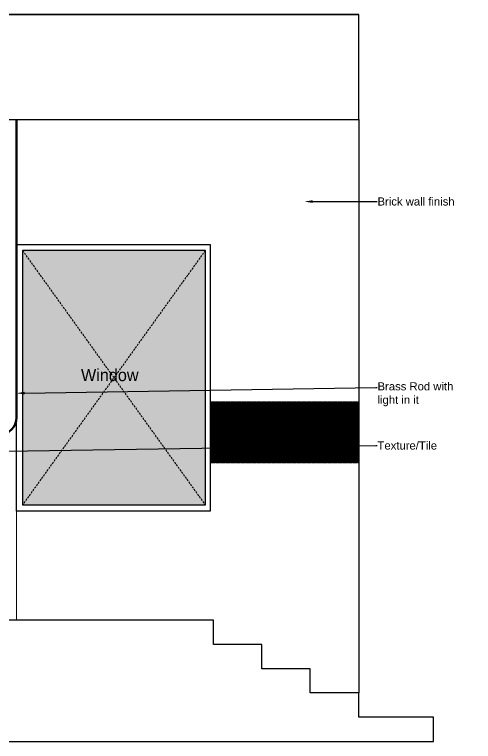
# Model space of a CAD drawing. Header units: millimetres. Extents: x 35877 to 3066687, y -650199 to -40525.
# Drawn here: x 148060.4 to 148174.1, y -178645.7 to -178465.7 of the extents above; entities that cross this region are included whole.
import ezdxf
from ezdxf import colors
from ezdxf.entities.mleader import LeaderData, LeaderLine
from ezdxf.math import Vec2, Vec3

# ---------------------------------------------------------------- set-up
doc = ezdxf.new("R2010")
doc.units = ezdxf.units.MM
doc.header["$MEASUREMENT"] = 0
doc.linetypes.add('DASHED', pattern=[0.75, 0.5, -0.25])
for name, color, linetype, lineweight in [('A8_FURNITURE', 32, 'Continuous', 30), ('dim05', 1, 'Continuous', 13), ('el', 7, 'Continuous', 20), ('Elevation 4.5', 206, 'Continuous', 5), ('FURNITURE', 32, 'Continuous', 9), ('furniture dimensions', 1, 'DASHED', 0), ('NAME PLATE', 7, 'Continuous', 25)]:
    doc.layers.add(name, color=color, linetype=linetype, lineweight=lineweight)
doc.styles.get("Standard").update_dxf_attribs({"font": 'arial.ttf', "height": 6})

msp = doc.modelspace()

# ---------------------------------------------------------------- hatches: boundary and pattern name
at = {"layer": 'Elevation 4.5', "lineweight": 0, "true_color": 0x000000, "transparency": 33554646}
h = msp.add_hatch(color=18, dxfattribs=at)
h.dxf.hatch_style = 1
h.set_gradient(color1=(231, 226, 223), color2=(192, 192, 192), name='INVCYLINDER')
h.paths.add_polyline_path([(148107.7176, -178524.1334), (148062.4437, -178524.1334), (148062.4437, -178587.1334), (148107.7176, -178587.1334)])
at = {"layer": 'NAME PLATE', "lineweight": 0, "transparency": 33554687}
h = msp.add_hatch(dxfattribs=at)
h.set_pattern_fill('ANSI31', color=8, scale=0.5, angle=90)
h.set_pattern_definition([(135, (414.78307, 1185.90105), (-0.044194173824, -0.044194173824), [])])
h.paths.add_polyline_path([(148145.6937, -178561.5913), (148108.9437, -178561.5913), (148108.9437, -178576.6957), (148145.6937, -178576.6957)])

# ---------------------------------------------------------------- linework, layer by layer
at = {"layer": 'A8_FURNITURE', "color": 18, "linetype": 'ByBlock', "lineweight": 53, "true_color": 0x000000, "transparency": 33554687, "elevation": -0.0509}
msp.add_lwpolyline([(148034.6937, -178548.1357), (148048.5778, -178548.1357, -0.43782225), (148052.5867, -178552.4785), (148052.5867, -178565.4784, 1), (148060.9437, -178565.4784), (148060.9437, -178491.6897)], format="xyb", dxfattribs=at)
at = {"layer": 'el', "lineweight": 0, "transparency": 33554559, "elevation": -0.0509}
msp.add_lwpolyline([(148108.9437, -178588.6334), (148060.9437, -178588.6334), (148060.9437, -178522.6334), (148108.9437, -178522.6334)], close=True, dxfattribs=at)
at = {"layer": 'el', "lineweight": 30, "transparency": 33554559, "elevation": -0.0509}
for points in [[(148108.9437, -178588.6334), (148060.9437, -178588.6334), (148060.9437, -178522.6334), (148108.9437, -178522.6334)], [(148107.7176, -178524.1334), (148062.4437, -178524.1334), (148062.4437, -178587.1334), (148107.7176, -178587.1334)]]:
    msp.add_lwpolyline(points, close=True, dxfattribs=at)
at = {"layer": 'FURNITURE', "color": 18, "lineweight": 30, "true_color": 0x000000, "transparency": 33554687}
msp.add_line((147980.7001, -178465.6897, -0.0456), (148145.6937, -178465.6897, -0.0456), dxfattribs=at)
at = {"layer": 'FURNITURE', "lineweight": 30, "transparency": 33554687}
msp.add_line((147965.2014, -178491.6897, -0.0456), (148145.6937, -178491.6897, -0.0456), dxfattribs=at)
at = {"layer": 'FURNITURE', "color": 18, "lineweight": 30, "true_color": 0x000000, "transparency": 33554687}
for points, elevation in [([(147965.2014, -178491.6897), (148145.6937, -178491.6897), (148145.6937, -178465.6897), (147969.2324, -178465.6897)], -0.0456), ([(147986.6937, -178491.6897), (148145.6937, -178491.6897), (148145.6937, -178633.6897), (148133.6937, -178633.6897), (148133.6937, -178627.6897), (148121.6937, -178627.6897), (148121.6937, -178621.6897), (148109.6937, -178621.6897), (148109.6937, -178615.6897), (147986.6937, -178615.6897), (147986.6937, -178522.6897)], -0.0509), ([(147973.1072, -178645.6897), (148164.239, -178645.6897), (148164.239, -178639.6897), (148145.6937, -178639.6897), (148145.6937, -178633.6897), (148133.6937, -178633.6897), (148133.6937, -178627.6897), (148121.6937, -178627.6897), (148121.6937, -178621.6897), (148109.6937, -178621.6897), (148109.6937, -178615.6897), (147986.6937, -178615.6897), (147986.6937, -178615.6897), (147973.1072, -178615.6897)], -0.0509)]:
    msp.add_lwpolyline(points, dxfattribs=dict(at, elevation=elevation))
at = {"layer": 'furniture dimensions', "color": 18, "lineweight": 0, "true_color": 0x000000, "transparency": 33554687}
for p, q in [((148062.4437, -178524.1334, -0.0509), (148107.7176, -178587.1334, -0.0509)), ((148107.7176, -178524.1334, -0.0509), (148062.4437, -178587.1334, -0.0509))]:
    msp.add_line(p, q, dxfattribs=at)
at = {"layer": 'furniture dimensions', "color": 32, "linetype": 'ByBlock', "lineweight": 0, "transparency": 33554687, "elevation": -0.0509}
msp.add_lwpolyline([(148034.6937, -178491.6897), (148060.9437, -178491.6897), (148060.9437, -178615.6897), (148034.6937, -178615.6897)], close=True, dxfattribs=at)

# ---------------------------------------------------------------- texts
at = {"layer": 'furniture dimensions', "color": 18, "lineweight": 0, "true_color": 0x000000, "transparency": 33554687, "insert": (148076.9035, -178553.4562, -0.0509), "char_height": 3, "attachment_point": 1}
msp.add_mtext_dynamic_manual_height_columns('{\\fBell MT|b0|i0|c0|p18;Window}', width=35.215065, gutter_width=30, heights=[38.0427], dxfattribs=at)

# ---------------------------------------------------------------- leaders
at = {"layer": 'dim05', "color": 1, "lineweight": 0, "transparency": 33554687}
ml = msp.add_multileader_mtext('Standard', dxfattribs=at)
ml.set_content('\\A1;Brick wall finish', color=1)
ml.set_leader_properties(color=5)
ml.build(insert=Vec2(0, 0))
ml.multileader.update_dxf_attribs({"text_right_attachment_type": 6, "dogleg_length": 0.36, "arrow_head_size": 2})
ctx = ml.context
ctx.base_point, ctx.char_height, ctx.arrow_head_size, ctx.landing_gap_size, ctx.plane_origin = Vec3(148150.274, -178511.9945, -0.0509), 2, 2, 0.09, Vec3(148135.1424, -178511.9945, -0.0509)
ctx.right_attachment = 6
notes = []
notes.append((ctx, [(0, (1, 1, 0), (148149.914, -178511.9945, -0.0509), (1, 0), 0.36, [(0, [(148132.2847, -178512.003, -0.0509)], 0, [])])]))
ctx.mtext.insert, ctx.mtext.width, ctx.mtext.flow_direction = Vec3(148150.364, -178510.9781, -0.0509), 23.76669, 5
ml = msp.add_multileader_mtext('Standard', dxfattribs=at)
ml.set_content('\\A1;Brass Rod with light in it', color=1)
ml.set_leader_properties(color=5)
ml.build(insert=Vec2(0, 0))
ml.multileader.update_dxf_attribs({"text_right_attachment_type": 6, "dogleg_length": 0.36, "arrow_head_size": 2})
ctx = ml.context
ctx.base_point, ctx.char_height, ctx.arrow_head_size, ctx.landing_gap_size, ctx.plane_origin = Vec3(148150.274, -178558.0455, -0.0509), 2, 2, 0.09, Vec3(148135.1424, -178558.0455, -0.0509)
ctx.right_attachment = 6
notes.append((ctx, [(0, (1, 1, 0), (148149.914, -178558.0455, -0.0509), (1, 0), 0.36, [(0, [(148060.9437, -178559.4603, -0.0509)], 0, [])])]))
ctx.mtext.insert, ctx.mtext.width, ctx.mtext.flow_direction = Vec3(148150.364, -178556.7515, -0.0509), 23.76669, 5
ml = msp.add_multileader_mtext('Standard', dxfattribs=at)
ml.set_content('\\A1;Texture/Tile', color=1)
ml.set_leader_properties(color=5)
ml.build(insert=Vec2(0, 0))
ml.multileader.update_dxf_attribs({"text_right_attachment_type": 6, "dogleg_length": 0.36, "arrow_head_size": 2})
ctx = ml.context
ctx.base_point, ctx.char_height, ctx.arrow_head_size, ctx.landing_gap_size, ctx.plane_origin = Vec3(148150.274, -178572.4289, -0.0509), 2, 2, 0.09, Vec3(148135.1424, -178572.4289, -0.0509)
ctx.right_attachment = 6
notes.append((ctx, [(0, (1, 1, 0), (148149.914, -178572.4289, -0.0509), (1, 0), 0.36, [(0, [(148056.3298, -178573.8437, -0.0509)], 0, [])])]))
ctx.mtext.insert, ctx.mtext.width, ctx.mtext.flow_direction = Vec3(148150.364, -178571.4118, -0.0509), 23.76669, 5
for ctx, leaders in notes:
    for number, flags, end, landing, length, lines in leaders:
        leader = LeaderData()
        leader.index, (leader.has_last_leader_line, leader.has_dogleg_vector, leader.attachment_direction) = number, flags
        leader.last_leader_point, leader.dogleg_vector, leader.dogleg_length = Vec3(end), Vec3(landing), length
        for number, points, colour, breaks in lines:
            line = LeaderLine()
            line.index, line.vertices, line.color, line.breaks = number, Vec3.list(points), colors.encode_raw_color(colour), breaks
            leader.lines.append(line)
        ctx.leaders.append(leader)

doc.saveas('drawing.dxf')
